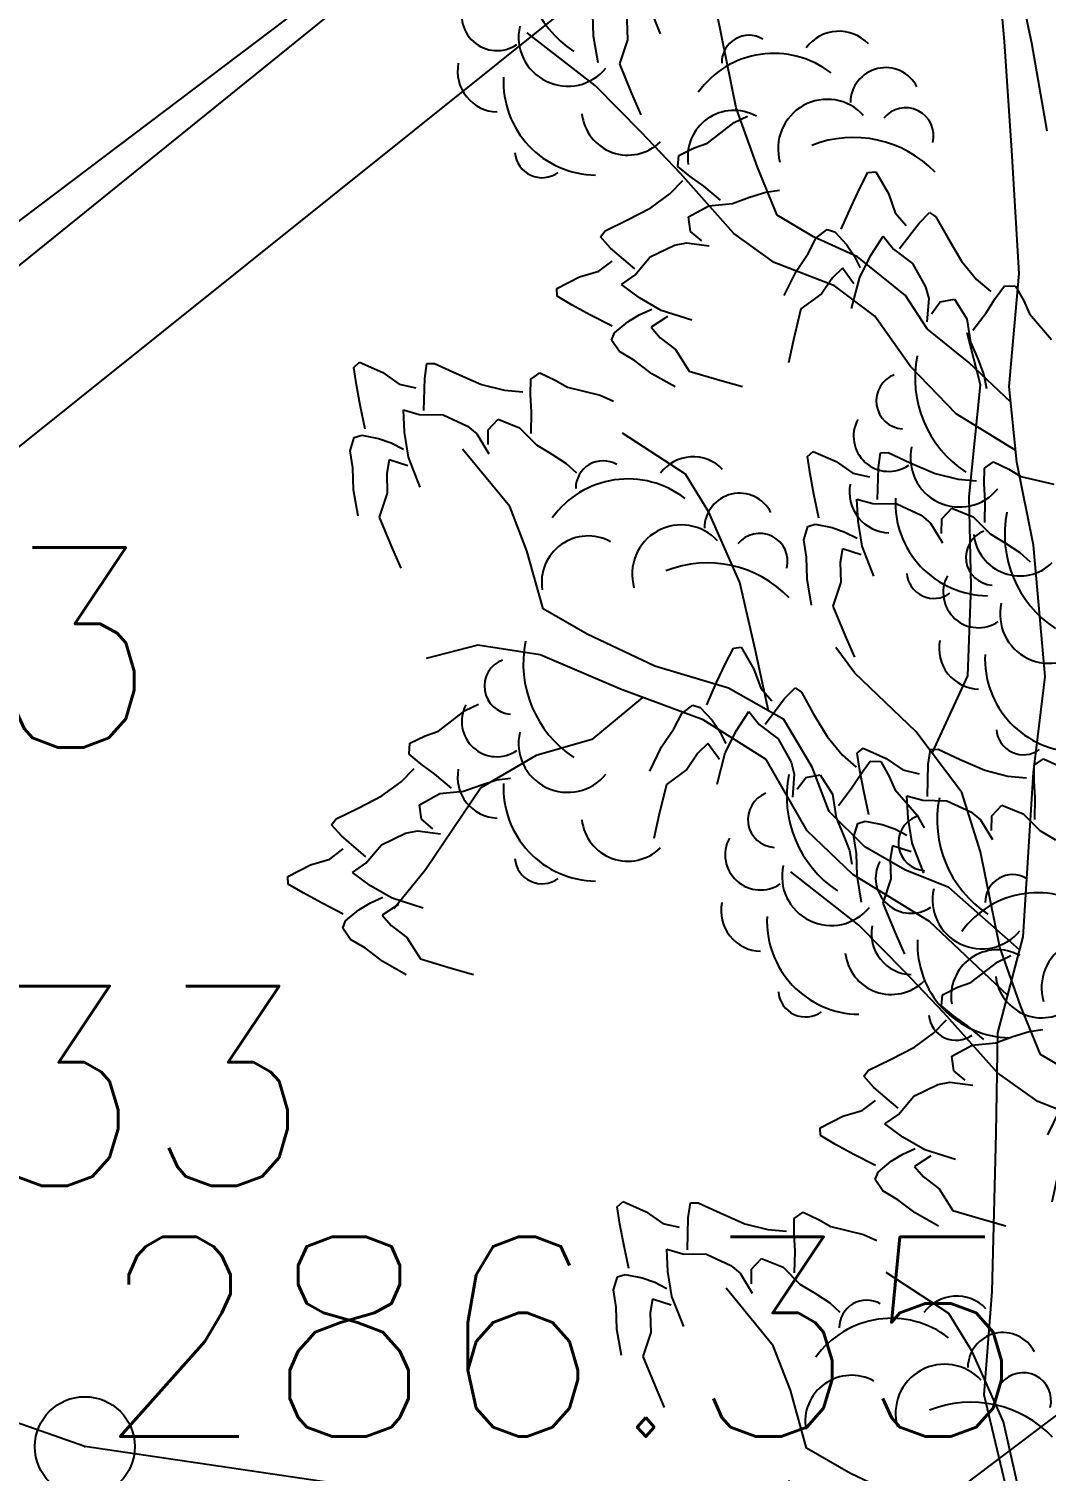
# Model space of a CAD drawing. Header units: millimetres. Extents: x 524954 to 526204, y 9523489 to 9524010.
# Drawn here: x 525939.81 to 525944.9, y 9523708.11 to 9523715.33 of the extents above; entities that cross this region are included whole.
import ezdxf

# ---------------------------------------------------------------- set-up
doc = ezdxf.new("R2010")
doc.units = ezdxf.units.MM
doc.header["$PDMODE"] = 32
doc.header["$PDSIZE"] = 0.5
doc.linetypes.add('ACAD_ISO12W100', pattern=[21, 12, -3, 0, -3, 0, -3])
for name, color, linetype in [('Arbre', 34, 'ACAD_ISO12W100'), ('Haut_Talus', 30, 'Continuous'), ('PLUME_1', 7, 'Continuous'), ('PLUME_3', 4, 'Continuous'), ('PLUME_5', 6, 'Continuous'), ('TopoAlt', 3, 'Continuous'), ('TOPOJIS', 7, 'Continuous')]:
    doc.layers.add(name, color=color, linetype=linetype)
doc.styles.add('Simplex 1.0', font='Simplex.shx', dxfattribs={"width": 0.99, "height": 1})

# ---------------------------------------------------------------- blocks, each defined once
blk = doc.blocks.new('TCPOINT M')
at = {"color": 0}
blk.add_point((0, 0), dxfattribs=at)
at = {"layer": 'TopoAlt', "style": 'Simplex 1.0', "width": 0.99}
blk.add_attdef('ALT', (0.15, 0.15), '', height=1, dxfattribs=at)
blk = doc.blocks.new('v088')
at = {"linetype": 'Continuous'}
for p, q in [((-1.7492, 10.4915), (-1.8168, 10.7513)), ((-1.8059, 9.9306), (-1.7492, 10.4915)), ((-1.7966, 9.483), (-1.8059, 9.9306)), ((-1.8121, 9.0349), (-1.7966, 9.483)), ((-2.3783, 9.048), (-2.4742, 9.1766)), ((-2.0737, 8.7558), (-2.3783, 9.048)), ((-1.992, 8.6473), (-1.8121, 9.0349)), ((-1.8434, 8.4497), (-2.0737, 8.7558)), ((-0.3105, 8.0091), (-0.3597, 8.574)), ((-1.7501, 8.1531), (-1.8434, 8.4497)), ((-0.1735, 7.9995), (-0.2426, 8.3277)), ((-1.6531, 7.6763), (-1.7501, 8.1531)), ((-2.3581, 7.786), (-2.6995, 8.0525)), ((-0.2742, 7.4626), (-0.3105, 8.0091)), ((-0.0959, 7.5596), (-0.1735, 7.9995)), ((-2.1294, 7.5544), (-2.3581, 7.786)), ((-1.5474, 7.38), (-1.6531, 7.6763)), ((-1.9323, 7.3471), (-2.1294, 7.5544)), ((-0.2365, 6.8477), (-0.2742, 7.4626)), ((-1.4491, 7.1395), (-1.5474, 7.38)), ((-1.6648, 7.048), (-1.9323, 7.3471)), ((-1.2665, 7.0314), (-1.4491, 7.1395)), ((-1.4628, 6.9029), (-1.6648, 7.048)), ((-1.0467, 6.9303), (-1.2665, 7.0314)), ((-1.1618, 6.7848), (-1.4628, 6.9029)), ((-0.8063, 6.7363), (-1.0467, 6.9303)), ((-0.2869, 6.2807), (-0.2365, 6.8477)), ((-0.9597, 6.6336), (-1.1618, 6.7848)), ((-0.6972, 6.5707), (-0.8063, 6.7363)), ((-0.7803, 6.3824), (-0.9597, 6.6336)), ((-0.4884, 6.4009), (-0.6972, 6.5707)), ((-0.5514, 6.1446), (-0.7803, 6.3824)), ((-0.2789, 6.2036), (-0.4884, 6.4009)), ((-0.2479, 5.9022), (-0.2869, 6.2807)), ((-0.2539, 5.9607), (-0.5514, 6.1446)), ((-1.9071, 5.8427), (-2.2223, 6.0475)), ((-2.7868, 5.6812), (-3.0229, 5.9686)), ((-0.1646, 5.4873), (-0.2479, 5.9022)), ((-1.7911, 5.6523), (-1.9071, 5.8427)), ((-2.7013, 5.4591), (-2.7868, 5.6812)), ((-1.6346, 5.3011), (-1.7911, 5.6523)), ((-0.1073, 4.8293), (-0.1646, 5.4873)), ((-2.6206, 5.1685), (-2.7013, 5.4591)), ((-1.5592, 4.9668), (-1.6346, 5.3011)), ((-2.4003, 5.0425), (-2.6206, 5.1685)), ((-2.9464, 4.9876), (-3.2062, 4.92)), ((-2.6344, 4.9381), (-2.9464, 4.9876)), ((-2.0611, 4.8817), (-2.4003, 5.0425)), ((-2.2328, 4.7662), (-2.6344, 4.9381)), ((-1.4917, 4.6586), (-1.5592, 4.9668)), ((-1.6919, 4.7713), (-2.0611, 4.8817)), ((-1.8192, 4.6131), (-2.2328, 4.7662)), ((-1.415, 4.6154), (-1.6919, 4.7713)), ((-0.1657, 4.3492), (-0.1073, 4.8293)), ((-2.1227, 4.7254), (-2.3768, 4.5144)), ((-1.5041, 4.4145), (-1.8192, 4.6131)), ((-1.2732, 4.3758), (-1.415, 4.6154)), ((-2.3768, 4.5144), (-2.655, 4.434)), ((-2.655, 4.434), (-2.9315, 4.2727)), ((-1.2976, 4.0581), (-1.5041, 4.4145)), ((-1.1877, 4.1537), (-1.2732, 4.3758)), ((-0.2169, 3.5272), (-0.1657, 4.3492)), ((-2.9315, 4.2727), (-3.209, 3.8627)), ((-1.0099, 3.9771), (-1.1877, 4.1537)), ((-1.0692, 3.839), (-1.2976, 4.0581)), ((-0.8085, 3.8631), (-1.0099, 3.9771)), ((-3.209, 3.8627), (-3.3666, 3.6666)), ((-0.6849, 3.6045), (-1.0692, 3.839)), ((-0.589, 3.7744), (-0.8085, 3.8631)), ((-0.2343, 3.4611), (-0.589, 3.7744)), ((-0.2941, 3.234), (-0.6849, 3.6045)), ((-0.3436, 3.0457), (-0.2169, 3.5272)), ((-0.3518, 2.5418), (-0.3436, 3.0457)), ((-0.3726, 1.7516), (-0.3518, 2.5418)), ((-0.4115, 1.2346), (-0.3726, 1.7516)), ((-0.2683, 0.6281), (-0.4115, 1.2346))]:
    blk.add_line(p, q, dxfattribs=at)
at = {"color": 3, "linetype": 'Continuous'}
for p, q in [((-2.6162, 10.1323), (-2.587, 10.1577)), ((-2.6028, 10.0456), (-2.6162, 10.1323)), ((-2.587, 10.1577), (-2.4712, 10.1066)), ((-2.2608, 10.0773), (-2.2494, 10.1511)), ((-2.2494, 10.1511), (-2.2113, 10.1522)), ((-2.2113, 10.1522), (-2.101, 10.101)), ((-2.5835, 9.9428), (-2.6028, 10.0456)), ((-2.4712, 10.1066), (-2.3879, 10.0492)), ((-2.3879, 10.0492), (-2.3057, 10.0298)), ((-2.2643, 9.9167), (-2.2608, 10.0773)), ((-2.101, 10.101), (-1.977, 10.0475)), ((-1.977, 10.0475), (-1.8618, 10.0181)), ((-1.7305, 9.9947), (-1.7301, 10.0737)), ((-1.7301, 10.0737), (-1.6848, 10.1049)), ((-1.6848, 10.1049), (-1.6075, 10.069)), ((-1.6075, 10.069), (-1.5466, 10.0327)), ((-1.8618, 10.0181), (-1.7691, 10.0099)), ((-1.7254, 9.9105), (-1.7305, 9.9947)), ((-1.5466, 10.0327), (-1.3822, 9.9939)), ((-2.5582, 9.8238), (-2.5835, 9.9428)), ((-2.3678, 9.9191), (-2.2883, 9.8969)), ((-2.3619, 9.8077), (-2.3678, 9.9191)), ((-2.2883, 9.8969), (-2.1685, 9.895)), ((-2.1685, 9.895), (-2.0471, 9.8386)), ((-1.7277, 9.8016), (-1.7254, 9.9105)), ((-2.0471, 9.8386), (-1.9997, 9.7992)), ((-1.9438, 9.7464), (-1.9432, 9.8199)), ((-1.9432, 9.8199), (-1.893, 9.873)), ((-1.893, 9.873), (-1.7856, 9.8299)), ((-1.7856, 9.8299), (-1.7015, 9.7452)), ((-2.634, 9.7155), (-2.6142, 9.7814)), ((-2.6142, 9.7814), (-2.5764, 9.7933)), ((-2.5764, 9.7933), (-2.4916, 9.7768)), ((-2.4916, 9.7768), (-2.4283, 9.7541)), ((-2.4283, 9.7541), (-2.3676, 9.7232)), ((-2.3419, 9.6831), (-2.3619, 9.8077)), ((-1.9997, 9.7992), (-1.9397, 9.7002)), ((-2.6206, 9.6288), (-2.634, 9.7155)), ((-2.2831, 9.5325), (-2.3419, 9.6831)), ((-1.7015, 9.7452), (-1.624, 9.6985)), ((-1.624, 9.6985), (-1.5519, 9.6516)), ((-2.6175, 9.52), (-2.6206, 9.6288)), ((-2.4395, 9.6694), (-2.4511, 9.6011)), ((-2.3461, 9.6395), (-2.4395, 9.6694)), ((-1.5519, 9.6516), (-1.5015, 9.6041)), ((-2.4511, 9.6011), (-2.4483, 9.5032)), ((-2.5946, 9.3874), (-2.6175, 9.52)), ((-2.4483, 9.5032), (-2.4883, 9.3823)), ((-2.4883, 9.3823), (-2.4269, 9.2344)), ((-2.4269, 9.2344), (-2.3802, 9.1269)), ((-2.3661, 8.6466), (-2.3369, 8.6719)), ((-2.3369, 8.6719), (-2.2212, 8.6209)), ((-2.0108, 8.5916), (-1.9993, 8.6654)), ((-1.9993, 8.6654), (-1.9613, 8.6665)), ((-1.9613, 8.6665), (-1.8509, 8.6153)), ((-2.3527, 8.5599), (-2.3661, 8.6466)), ((-2.2212, 8.6209), (-2.1379, 8.5634)), ((-2.0143, 8.4309), (-2.0108, 8.5916)), ((-1.8509, 8.6153), (-1.7269, 8.5617)), ((-1.4801, 8.5879), (-1.4347, 8.6192)), ((-1.4347, 8.6192), (-1.3575, 8.5833)), ((-2.3334, 8.4571), (-2.3527, 8.5599)), ((-2.1379, 8.5634), (-2.0557, 8.544)), ((-1.7269, 8.5617), (-1.6118, 8.5324)), ((-1.6118, 8.5324), (-1.519, 8.5242)), ((-1.4805, 8.509), (-1.4801, 8.5879)), ((-2.3082, 8.3381), (-2.3334, 8.4571)), ((-1.4754, 8.4248), (-1.4805, 8.509)), ((-2.1178, 8.4334), (-2.0382, 8.4112)), ((-2.1118, 8.322), (-2.1178, 8.4334)), ((-2.0382, 8.4112), (-1.9184, 8.4092)), ((-1.9184, 8.4092), (-1.7971, 8.3529)), ((-1.6931, 8.3341), (-1.643, 8.3873)), ((-1.643, 8.3873), (-1.5356, 8.3441)), ((-1.4776, 8.3159), (-1.4754, 8.4248)), ((-2.3641, 8.2956), (-2.3264, 8.3076)), ((-2.3264, 8.3076), (-2.2415, 8.291)), ((-2.0919, 8.1974), (-2.1118, 8.322)), ((-1.7971, 8.3529), (-1.7497, 8.3134)), ((-1.7497, 8.3134), (-1.6897, 8.2145)), ((-1.6937, 8.2606), (-1.6931, 8.3341)), ((-1.5356, 8.3441), (-1.4515, 8.2595)), ((-2.384, 8.2298), (-2.3641, 8.2956)), ((-2.2415, 8.291), (-2.1783, 8.2684)), ((-2.1783, 8.2684), (-2.1175, 8.2375)), ((-1.4515, 8.2595), (-1.374, 8.2128)), ((-2.3706, 8.1431), (-2.384, 8.2298)), ((-2.1895, 8.1837), (-2.2011, 8.1153)), ((-2.0961, 8.1537), (-2.1895, 8.1837)), ((-2.0331, 8.0467), (-2.0919, 8.1974)), ((-2.3674, 8.0343), (-2.3706, 8.1431)), ((-2.2011, 8.1153), (-2.1982, 8.0174)), ((-2.3445, 7.9016), (-2.3674, 8.0343)), ((-2.1982, 8.0174), (-2.2383, 7.8966)), ((-2.2383, 7.8966), (-2.1768, 7.7487)), ((-2.1768, 7.7487), (-2.1302, 7.6412)), ((-1.7972, 7.4997), (-1.6632, 7.6026)), ((-1.6632, 7.6026), (-1.5976, 7.6345)), ((-1.9448, 7.3833), (-1.9404, 7.4382)), ((-1.9404, 7.4382), (-1.8638, 7.4754)), ((-1.8638, 7.4754), (-1.7972, 7.4997)), ((-1.8839, 7.3331), (-1.9448, 7.3833)), ((-1.985, 7.2461), (-1.9201, 7.3129)), ((-1.8154, 7.2839), (-1.8839, 7.3331)), ((-1.0336, 7.2746), (-0.9936, 7.3527)), ((-0.9936, 7.3527), (-0.9551, 7.3561)), ((-0.9551, 7.3561), (-0.8913, 7.2468)), ((-2.0805, 7.1754), (-1.985, 7.2461)), ((-1.7325, 7.2133), (-1.8154, 7.2839)), ((-1.6722, 7.1979), (-1.587, 7.2285)), ((-1.587, 7.2285), (-1.5051, 7.2548)), ((-1.5051, 7.2548), (-1.4365, 7.2638)), ((-1.0783, 7.18), (-1.0336, 7.2746)), ((-0.8913, 7.2468), (-0.8575, 7.1514)), ((-2.2004, 7.1132), (-2.0805, 7.1754)), ((-1.8923, 7.1303), (-1.791, 7.1862)), ((-1.791, 7.1862), (-1.6722, 7.1979)), ((-1.1277, 7.0688), (-1.0783, 7.18)), ((-0.8575, 7.1514), (-0.8023, 7.0875)), ((-0.7381, 7.0997), (-0.6855, 7.1528)), ((-0.6855, 7.1528), (-0.654, 7.1313)), ((-2.3098, 7.06), (-2.2004, 7.1132)), ((-1.8828, 7.0578), (-1.8923, 7.1303)), ((-0.8351, 6.9716), (-0.7381, 7.0997)), ((-0.654, 7.1313), (-0.5947, 7.0251)), ((-2.333, 7.0298), (-2.3098, 7.06)), ((-2.283, 6.9743), (-2.333, 7.0298)), ((-1.8262, 7.0109), (-1.8828, 7.0578)), ((-1.2925, 6.9474), (-1.2526, 7.0255)), ((-1.2526, 7.0255), (-1.1978, 7.0672)), ((-1.1978, 7.0672), (-1.1602, 7.0548)), ((-1.1602, 7.0548), (-1.1012, 6.9916)), ((-0.978, 6.9406), (-0.9175, 7.0343)), ((-0.9175, 7.0343), (-0.8661, 6.9697)), ((-0.5947, 7.0251), (-0.5257, 6.909)), ((-2.1607, 6.8701), (-2.283, 6.9743)), ((-2.1606, 6.8391), (-2.0833, 6.9307)), ((-2.0833, 6.9307), (-1.963, 6.9891)), ((-1.963, 6.9891), (-1.9025, 7.0009)), ((-1.9025, 7.0009), (-1.7879, 6.9849)), ((-1.3538, 6.8575), (-1.2925, 6.9474)), ((-1.1012, 6.9916), (-1.0633, 6.9361)), ((-1.0633, 6.9361), (-1.0322, 6.8755)), ((-1.0349, 6.828), (-0.978, 6.9406)), ((-0.8661, 6.9697), (-0.7702, 6.8978)), ((-2.3415, 6.858), (-2.2745, 6.9095)), ((-1.122, 6.8741), (-1.1715, 6.8255)), ((-1.0639, 6.7951), (-1.122, 6.8741)), ((-0.7702, 6.8978), (-0.705, 6.781)), ((-0.5257, 6.909), (-0.4496, 6.8178)), ((-2.5514, 6.7723), (-2.4387, 6.8298)), ((-2.4387, 6.8298), (-2.3415, 6.858)), ((-2.228, 6.7914), (-2.1606, 6.8391)), ((-2.1379, 6.7256), (-2.228, 6.7914)), ((-1.413, 6.7366), (-1.3538, 6.8575)), ((-1.1715, 6.8255), (-1.2266, 6.7446)), ((-1.0757, 6.6715), (-1.0349, 6.828)), ((-0.4496, 6.8178), (-0.3793, 6.7567)), ((-2.5502, 6.7337), (-2.5514, 6.7723)), ((-2.4746, 6.6893), (-2.5502, 6.7337)), ((-2.0288, 6.6624), (-2.1379, 6.7256)), ((-1.2266, 6.7446), (-1.3299, 6.6702)), ((-0.705, 6.781), (-0.6897, 6.7213)), ((-0.6897, 6.7213), (-0.6991, 6.6059)), ((-0.6318, 6.7049), (-0.56, 6.7185)), ((-0.56, 6.7185), (-0.4983, 6.6206)), ((-0.4022, 6.6506), (-0.357, 6.7218)), ((-0.357, 6.7218), (-0.3104, 6.7855)), ((-0.3104, 6.7855), (-0.2553, 6.7842)), ((-0.2553, 6.7842), (-0.2138, 6.7099)), ((-2.3827, 6.6392), (-2.4746, 6.6893)), ((-2.1384, 6.6402), (-2.076, 6.6678)), ((-1.8748, 6.6127), (-2.0288, 6.6624)), ((-1.3299, 6.6702), (-1.3669, 6.5144)), ((-0.6753, 6.6457), (-0.6318, 6.7049)), ((-0.4679, 6.5637), (-0.4022, 6.6506)), ((-0.2138, 6.7099), (-0.1857, 6.6447)), ((-0.1857, 6.6447), (-0.0753, 6.5169)), ((-2.2745, 6.5836), (-2.3827, 6.6392)), ((-2.2624, 6.5503), (-2.1959, 6.6055)), ((-2.1959, 6.6055), (-2.1384, 6.6402)), ((-1.9976, 6.6315), (-2.0798, 6.5781)), ((-2.0798, 6.5781), (-2.0342, 6.5259)), ((-0.4983, 6.6206), (-0.4798, 6.5027)), ((-2.2769, 6.5134), (-2.2624, 6.5503)), ((-2.2384, 6.4564), (-2.2769, 6.5134)), ((-2.0342, 6.5259), (-1.9565, 6.4662)), ((-1.3669, 6.5144), (-1.3922, 6.3999)), ((-0.4798, 6.5027), (-0.4444, 6.4194)), ((-2.1628, 6.412), (-2.2384, 6.4564)), ((-1.9565, 6.4662), (-1.8881, 6.3588)), ((-3.5682, 6.3771), (-3.539, 6.4025)), ((-3.5548, 6.2904), (-3.5682, 6.3771)), ((-3.539, 6.4025), (-3.4232, 6.3514)), ((-3.2129, 6.3221), (-3.2014, 6.3959)), ((-3.2014, 6.3959), (-3.1633, 6.397)), ((-3.1633, 6.397), (-3.053, 6.3458)), ((-2.0765, 6.3457), (-2.1628, 6.412)), ((-1.8881, 6.3588), (-1.7347, 6.313)), ((-0.4444, 6.4194), (-0.4135, 6.3391)), ((-3.5355, 6.1876), (-3.5548, 6.2904)), ((-3.4232, 6.3514), (-3.3399, 6.2939)), ((-3.3399, 6.2939), (-3.2577, 6.2746)), ((-3.2164, 6.1615), (-3.2129, 6.3221)), ((-3.053, 6.3458), (-2.929, 6.2922)), ((-2.929, 6.2922), (-2.8139, 6.2629)), ((-2.6826, 6.2395), (-2.6821, 6.3185)), ((-2.6821, 6.3185), (-2.6368, 6.3497)), ((-2.6368, 6.3497), (-2.5596, 6.3138)), ((-2.5596, 6.3138), (-2.4986, 6.2775)), ((-1.9592, 6.2797), (-2.0765, 6.3457)), ((-1.7347, 6.313), (-1.6219, 6.2812)), ((-0.4135, 6.3391), (-0.4006, 6.2711)), ((-2.8139, 6.2629), (-2.7211, 6.2547)), ((-2.6774, 6.1553), (-2.6826, 6.2395)), ((-2.4986, 6.2775), (-2.3343, 6.2387)), ((-2.3343, 6.2387), (-2.2681, 6.208)), ((-3.5103, 6.0686), (-3.5355, 6.1876)), ((-3.3198, 6.1639), (-3.2403, 6.1417)), ((-3.3139, 6.0525), (-3.3198, 6.1639)), ((-3.2403, 6.1417), (-3.1205, 6.1398)), ((-3.1205, 6.1398), (-2.9991, 6.0834)), ((-2.6797, 6.0464), (-2.6774, 6.1553)), ((-2.9991, 6.0834), (-2.9517, 6.044)), ((-2.8958, 5.9912), (-2.8952, 6.0647)), ((-2.8952, 6.0647), (-2.845, 6.1178)), ((-2.845, 6.1178), (-2.7377, 6.0747)), ((-2.7377, 6.0747), (-2.6536, 5.99)), ((-3.5861, 5.9603), (-3.5662, 6.0262)), ((-3.5662, 6.0262), (-3.5284, 6.0381)), ((-3.5284, 6.0381), (-3.4436, 6.0215)), ((-3.4436, 6.0215), (-3.3804, 5.9989)), ((-3.3804, 5.9989), (-3.3196, 5.968)), ((-3.294, 5.9279), (-3.3139, 6.0525)), ((-2.9517, 6.044), (-2.8917, 5.945)), ((-3.5727, 5.8736), (-3.5861, 5.9603)), ((-3.2352, 5.7773), (-3.294, 5.9279)), ((-2.6536, 5.99), (-2.576, 5.9433)), ((-2.576, 5.9433), (-2.5039, 5.8964)), ((-3.5695, 5.7648), (-3.5727, 5.8736)), ((-3.3915, 5.9142), (-3.4031, 5.8459)), ((-3.2981, 5.8843), (-3.3915, 5.9142)), ((-2.5039, 5.8964), (-2.4536, 5.8489)), ((-3.4031, 5.8459), (-3.4003, 5.748)), ((-3.5466, 5.6322), (-3.5695, 5.7648)), ((-3.4003, 5.748), (-3.4403, 5.6271)), ((-3.4403, 5.6271), (-3.3789, 5.4792)), ((-3.3789, 5.4792), (-3.3323, 5.3717)), ((-1.7068, 4.8945), (-1.6668, 4.9726)), ((-1.6668, 4.9726), (-1.6283, 4.976)), ((-1.6283, 4.976), (-1.5645, 4.8667)), ((-1.7514, 4.7999), (-1.7068, 4.8945)), ((-1.5645, 4.8667), (-1.5307, 4.7714)), ((-1.8008, 4.6887), (-1.7514, 4.7999)), ((-1.5307, 4.7714), (-1.4755, 4.7074)), ((-1.4112, 4.7196), (-1.3587, 4.7727)), ((-1.3587, 4.7727), (-1.3272, 4.7513)), ((-1.5083, 4.5916), (-1.4112, 4.7196)), ((-1.3272, 4.7513), (-1.2679, 4.6451)), ((-3.1435, 4.5571), (-3.0095, 4.66)), ((-3.0095, 4.66), (-2.9439, 4.6918)), ((-1.9657, 4.5674), (-1.9257, 4.6454)), ((-1.9257, 4.6454), (-1.871, 4.6871)), ((-1.871, 4.6871), (-1.8334, 4.6747)), ((-1.8334, 4.6747), (-1.7744, 4.6115)), ((-1.6512, 4.5605), (-1.5907, 4.6542)), ((-1.5907, 4.6542), (-1.5392, 4.5896)), ((-1.2679, 4.6451), (-1.1988, 4.529)), ((-3.2101, 4.5328), (-3.1435, 4.5571)), ((-2.0269, 4.4774), (-1.9657, 4.5674)), ((-1.7744, 4.6115), (-1.7365, 4.5561)), ((-1.7365, 4.5561), (-1.7054, 4.4954)), ((-1.7081, 4.4479), (-1.6512, 4.5605)), ((-1.5392, 4.5896), (-1.4434, 4.5178)), ((-3.2911, 4.4407), (-3.2867, 4.4956)), ((-3.2867, 4.4956), (-3.2101, 4.5328)), ((-2.0862, 4.3565), (-2.0269, 4.4774)), ((-1.7952, 4.494), (-1.8447, 4.4455)), ((-1.7371, 4.415), (-1.7952, 4.494)), ((-1.4434, 4.5178), (-1.3781, 4.401)), ((-1.1988, 4.529), (-1.1228, 4.4377)), ((-3.2303, 4.3905), (-3.2911, 4.4407)), ((-1.8447, 4.4455), (-1.8998, 4.3645)), ((-1.7488, 4.2914), (-1.7081, 4.4479)), ((-1.1228, 4.4377), (-1.0524, 4.3767)), ((-1.0302, 4.3418), (-0.9835, 4.4054)), ((-0.9835, 4.4054), (-0.9285, 4.4041)), ((-0.9285, 4.4041), (-0.8869, 4.3298)), ((-3.3314, 4.3035), (-3.2664, 4.3702)), ((-3.1617, 4.3413), (-3.2303, 4.3905)), ((-3.0788, 4.2707), (-3.1617, 4.3413)), ((-1.8998, 4.3645), (-2.0031, 4.2901)), ((-1.3781, 4.401), (-1.3629, 4.3412)), ((-1.3629, 4.3412), (-1.3723, 4.2259)), ((-1.3049, 4.3248), (-1.2331, 4.3384)), ((-1.2331, 4.3384), (-1.1715, 4.2405)), ((-1.0754, 4.2705), (-1.0302, 4.3418)), ((-3.4268, 4.2328), (-3.3314, 4.3035)), ((-3.0186, 4.2553), (-2.9333, 4.2859)), ((-2.9333, 4.2859), (-2.8514, 4.3121)), ((-2.8514, 4.3121), (-2.7828, 4.3211)), ((-2.0031, 4.2901), (-2.0401, 4.1343)), ((-1.3485, 4.2656), (-1.3049, 4.3248)), ((-1.1411, 4.1837), (-1.0754, 4.2705)), ((-0.8869, 4.3298), (-0.8589, 4.2646)), ((-0.8589, 4.2646), (-0.7485, 4.1368)), ((-3.5467, 4.1705), (-3.4268, 4.2328)), ((-3.2386, 4.1877), (-3.1373, 4.2436)), ((-3.2291, 4.1152), (-3.2386, 4.1877)), ((-3.1373, 4.2436), (-3.0186, 4.2553)), ((-1.1715, 4.2405), (-1.153, 4.1227)), ((-3.6793, 4.0872), (-3.6561, 4.1174)), ((-3.6561, 4.1174), (-3.5467, 4.1705)), ((-3.1725, 4.0683), (-3.2291, 4.1152)), ((-2.0401, 4.1343), (-2.0653, 4.0199)), ((-1.153, 4.1227), (-1.1176, 4.0393)), ((-0.7485, 4.1368), (-0.7129, 4.0731)), ((-3.6294, 4.0317), (-3.6793, 4.0872)), ((-3.4297, 3.988), (-3.3093, 4.0465)), ((-3.3093, 4.0465), (-3.2488, 4.0583)), ((-3.2488, 4.0583), (-3.1342, 4.0423)), ((-3.5071, 3.9275), (-3.6294, 4.0317)), ((-3.5069, 3.8964), (-3.4297, 3.988)), ((-1.1176, 4.0393), (-1.0867, 3.9591)), ((-3.785, 3.8871), (-3.6878, 3.9154)), ((-3.6878, 3.9154), (-3.6208, 3.9668)), ((-1.0867, 3.9591), (-1.0738, 3.891)), ((-3.8977, 3.8297), (-3.785, 3.8871)), ((-3.8965, 3.791), (-3.8977, 3.8297)), ((-3.5743, 3.8488), (-3.5069, 3.8964)), ((-3.4842, 3.783), (-3.5743, 3.8488)), ((-3.8209, 3.7466), (-3.8965, 3.791)), ((-3.3751, 3.7197), (-3.4842, 3.783)), ((-3.729, 3.6966), (-3.8209, 3.7466)), ((-3.6208, 3.641), (-3.729, 3.6966)), ((-3.5422, 3.6629), (-3.4847, 3.6976)), ((-3.4847, 3.6976), (-3.4223, 3.7252)), ((-3.3439, 3.6889), (-3.4261, 3.6355)), ((-3.2212, 3.6701), (-3.3751, 3.7197)), ((-3.6087, 3.6076), (-3.5422, 3.6629)), ((-3.4261, 3.6355), (-3.3805, 3.5833)), ((-3.6232, 3.5708), (-3.6087, 3.6076)), ((-3.5847, 3.5138), (-3.6232, 3.5708)), ((-3.3805, 3.5833), (-3.3028, 3.5236)), ((-3.5091, 3.4694), (-3.5847, 3.5138)), ((-3.4228, 3.4031), (-3.5091, 3.4694)), ((-3.3028, 3.5236), (-3.2344, 3.4162)), ((-3.3055, 3.337), (-3.4228, 3.4031)), ((-3.2344, 3.4162), (-3.081, 3.3703)), ((-3.081, 3.3703), (-2.9682, 3.3386))]:
    blk.add_line(p, q, dxfattribs=at)
for centre, major_axis, start_param, end_param in [((-1.0632, 9.7428), (0.3995, 0.3995), 2.158504, 3.344219), ((-1.6825, 9.6282), (-0.099, 0.099), -0.421529, 2.292047), ((-1.7599, 9.4514), (-0.1246, 0.1246), 0.293965, 2.957824), ((-1.4053, 9.3432), (0.1741, 0.1741), 2.133893, 4.816631), ((-1.7527, 9.1724), (-0.1445, 0.1445), 0.590553, 2.325666), ((-1.2605, 9.1191), (0.3298, 0.3298), 2.307735, 3.914618), ((-1.5338, 8.7756), (0.0964, 0.0964), 2.435534, 4.557933), ((-2.1547, 8.4302), (0.3995, 0.3995), 2.158504, 3.344219), ((-2.774, 8.3155), (-0.099, 0.099), -0.421529, 2.292047), ((-2.8514, 8.1388), (-0.1246, 0.1246), 0.293965, 2.957824), ((-2.4968, 8.0306), (0.1741, 0.1741), 2.133893, 4.816631), ((-1.5891, 7.9031), (0.0964, 0.0964), 0.254619, 2.377018), ((-1.1385, 7.8551), (-0.1445, 0.1445), 4.692823, 6.427936), ((-1.4642, 7.4823), (0.3298, 0.3298), 0.12682, 1.733702), ((-2.8441, 7.8598), (-0.1445, 0.1445), 0.590553, 2.325666), ((-0.9057, 7.7012), (0.1246, 0.1246), 5.967031, 8.63089), ((-2.352, 7.8064), (0.3298, 0.3298), 2.307735, 3.914618), ((-1.1975, 7.4726), (-0.1741, 0.1741), 4.665366, 7.348105), ((-1.6643, 7.4312), (-0.1641, 0.1641), -1.288499, 0.949924), ((-0.8052, 7.5365), (-0.099, 0.099), 3.680741, 6.394318), ((-2.1954, 7.6717), (0.1641, 0.1641), 2.463212, 4.701636), ((-1.0661, 6.9632), (-0.3995, 0.3995), 4.689978, 5.875693), ((-2.6253, 7.463), (0.0964, 0.0964), 2.435534, 4.557933), ((-0.1929, 6.3242), (-0.3995, 0.3995), 0.587708, 1.773422), ((-0.8122, 6.2095), (-0.099, 0.099), -0.421529, 2.292047), ((-0.8896, 6.0328), (0.1246, 0.1246), 1.864761, 4.52862), ((-1.8693, 5.7251), (0.1445, 0.1445), 6.263619, 7.998733), ((-0.535, 5.9246), (0.1741, 0.1741), 2.133893, 4.816631), ((-2.32, 5.773), (0.0964, 0.0964), 0.254619, 2.377018), ((-2.1951, 5.3523), (0.3298, 0.3298), 0.12682, 1.733702), ((-0.8824, 5.7538), (-0.1445, 0.1445), 0.590553, 2.325666), ((-1.6366, 5.5711), (-0.1246, 0.1246), 4.396235, 7.060094), ((-0.3902, 5.7004), (0.3298, 0.3298), 2.307735, 3.914618), ((-1.9284, 5.3425), (0.1741, 0.1741), 6.236163, 8.918901), ((-1.536, 5.4064), (0.099, 0.099), 5.251538, 7.965114), ((-2.3952, 5.3012), (-0.1641, 0.1641), -1.288499, 0.949924), ((-0.2336, 5.5657), (-0.1641, 0.1641), 0.892416, 3.130839), ((-1.7969, 4.8332), (0.3995, 0.3995), 6.260774, 7.446489), ((-0.6635, 5.357), (0.0964, 0.0964), 2.435534, 4.557933), ((-2.1547, 4.8961), (-0.3995, 0.3995), 0.587708, 1.773422), ((-2.774, 4.7815), (-0.099, 0.099), -0.421529, 2.292047), ((-2.8514, 4.6047), (-0.1246, 0.1246), 0.293965, 2.957824), ((-2.4968, 4.4965), (0.1741, 0.1741), 2.133893, 4.816631), ((-2.8441, 4.3258), (-0.1445, 0.1445), 0.590553, 2.325666), ((-2.352, 4.2724), (0.3298, 0.3298), 2.307735, 3.914618), ((-0.0823, 4.1124), (0.3995, 0.3995), 2.158504, 3.344219), ((-0.7016, 3.9977), (0.099, 0.099), 1.149268, 3.862844), ((-2.1954, 4.1377), (0.1641, 0.1641), 2.463212, 4.701636), ((-2.6253, 3.929), (0.0964, 0.0964), 2.435534, 4.557933), ((-0.779, 3.821), (0.1246, 0.1246), 1.864761, 4.52862), ((-0.4244, 3.7128), (0.1741, 0.1741), 2.133893, 4.816631), ((-0.7718, 3.542), (-0.1445, 0.1445), 0.590553, 2.325666), ((-0.2796, 3.4886), (0.3298, 0.3298), 2.307735, 3.914618), ((-0.1231, 3.3539), (0.1641, 0.1641), 2.463212, 4.701636), ((-0.5529, 3.1452), (0.0964, 0.0964), 2.435534, 4.557933)]:
    blk.add_ellipse(centre, major_axis=major_axis, ratio=1, start_param=start_param, end_param=end_param, dxfattribs=at)

msp = doc.modelspace()

# ---------------------------------------------------------------- linework, layer by layer
at = {"layer": 'Haut_Talus', "flags": 128}
msp.add_lwpolyline([(525967.0779, 9523715.3934), (525957.1922, 9523708.2532), (525951.5074, 9523706.5584), (525940.0856, 9523708.2342), (525936.5106, 9523709.4892), (525930.2165, 9523713.2371), (525920.6498, 9523712.5186), (525913.7171, 9523714.7465), (525902.9832, 9523716.877), (525892.0351, 9523719.5533), (525886.2049, 9523722.8157), (525884.4581, 9523724.1496), (525882.759, 9523726.1852), (525872.1538, 9523732.0709)], dxfattribs=at)
at = {"layer": 'PLUME_1'}
msp.add_lwpolyline([(525458.4726, 9523640.2581), (525480.3887, 9523635.3405), (525499.5931, 9523633.233), (525627.7485, 9523622.0329), (525657.4251, 9523620.6897), (525687.4547, 9523621.3777), (525717.3751, 9523623.5616), (525747.1135, 9523628.239), (525776.244, 9523634.3759), (525805.1925, 9523643.0063), (525833.5332, 9523653.0962), (525860.7309, 9523665.108), (525887.2843, 9523679.0782), (525913.1935, 9523695.0066), (525937.4975, 9523712.3218), (525960.6949, 9523731.0603), (525982.7493, 9523751.7207), (526003.235, 9523773.2692), (526022.079, 9523796.7032), (526039.8529, 9523821.0618), (526045.291, 9523828.9786), (526068.1754, 9523865.7422)], dxfattribs=at)
at = {"layer": 'PLUME_3'}
for points in [[(525960.1598, 9523731.5226), (525952.6178, 9523724.9561), (525945.0394, 9523718.8883), (525945.0758, 9523718.3896), (525936.9988, 9523712.2855), (525928.8853, 9523706.6799), (525920.8083, 9523700.5757), (525920.8083, 9523700.5757), (525912.6948, 9523694.9702), (525904.0463, 9523689.827), (525895.8965, 9523684.7201), (525895.3978, 9523684.6837), (525886.7493, 9523679.5404), (525878.0643, 9523674.8959)], [(525878.6358, 9523673.9349), (525887.3207, 9523678.5795), (525887.8194, 9523678.6159), (525895.9693, 9523683.7228), (525904.6178, 9523688.866), (525913.2299, 9523694.5079), (525913.2299, 9523694.5079), (525921.3434, 9523700.1135), (525929.4568, 9523705.719), (525937.5339, 9523711.8232), (525938.0325, 9523711.8596), (525945.6109, 9523717.9274), (525953.1893, 9523723.9952), (525960.7313, 9523730.5616)]]:
    msp.add_lwpolyline(points, dxfattribs=at)
at = {"layer": 'PLUME_5'}
msp.add_lwpolyline([(525890.786, 9523672.3151), (525891.2482, 9523672.8502), (525899.4345, 9523677.4584), (525908.0466, 9523683.1003), (525916.6951, 9523688.2436), (525917.1574, 9523688.7786), (525925.3073, 9523693.8855), (525933.3843, 9523699.9897), (525941.96, 9523706.1303), (525941.96, 9523706.1303), (525950.0371, 9523712.2345), (525957.5791, 9523718.801)], dxfattribs=at)

# ---------------------------------------------------------------- block references
at = {"layer": 'Arbre'}
for p in [(525945, 9523707.259), (525946.319, 9523703.058)]:
    msp.add_blockref('v088', p, dxfattribs=at)
at = {"layer": 'TOPOJIS'}
ref = msp.add_blockref('TCPOINT M', (525935.7428, 9523711.6841, 286.43), dxfattribs=at)
ref.add_attrib('ALT', '286.43', (525935.7928, 9523711.7341, 286.43), dxfattribs={"layer": 'TopoAlt', "height": 1, "style": 'Simplex 1.0', "width": 0.99})
ref = msp.add_blockref('TCPOINT M', (525936.5106, 9523709.4892, 286.33), dxfattribs=at)
ref.add_attrib('ALT', '286.33', (525936.5606, 9523709.5392, 286.33), dxfattribs={"layer": 'TopoAlt', "height": 1, "style": 'Simplex 1.0', "width": 0.99})
ref = msp.add_blockref('TCPOINT M', (525940.0856, 9523708.2342, 286.35), dxfattribs=at)
ref.add_attrib('ALT', '286.35', (525940.1356, 9523708.2842, 286.35), dxfattribs={"layer": 'TopoAlt', "height": 1, "style": 'Simplex 1.0', "width": 0.99})

doc.saveas('drawing.dxf')
